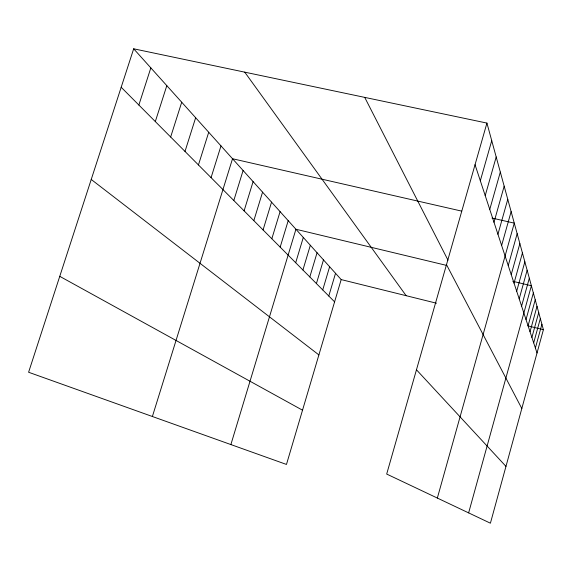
<?xml version="1.0" encoding="UTF-8"?>
<svg xmlns="http://www.w3.org/2000/svg" width="572" height="572" viewBox="0 0 572 572"><rect width="100%" height="100%" fill="white"/><g stroke="black" fill="none" stroke-linecap="round" stroke-linejoin="round"><path stroke-width="0.86" d="M533.683 342.835L540.347 318.547M535.392 348.026L541.906 324.245M486.929 123.08L543.4 329.708L490.411 523.201L386.686 474.052L486.929 123.08L133.676 48.799L28.6 372.25L286.472 464.443L341.184 279.586L133.676 48.799M468.632 512.877L531.388 285.75L512.827 281.302M526.018 319.555L533.354 292.95M528.07 325.79L535.228 299.807M530.029 331.739L537.015 306.342M531.896 337.416L538.717 312.584M514.028 283.14L522.422 252.96M516.688 291.212L524.846 261.819M519.204 298.863L527.141 270.22M521.592 306.113L529.322 278.185M437.344 498.055L514.278 223.144L491.984 218.054M508.243 265.572L517.152 233.669M511.218 274.61L519.862 243.586M497.94 234.263L507.764 199.313M501.63 245.474L511.125 211.611M485.22 195.631L496.189 156.964M489.761 209.431L500.321 172.086M493.993 222.279L504.175 186.172M480.323 180.766L491.734 140.669M322.737 289.918L329.629 266.738M328.786 296.01L335.528 273.302M309.817 276.934L317.052 252.752M316.416 283.569L323.48 259.895M295.688 262.727L303.296 237.459M302.917 269.991L310.331 245.274M280.18 247.125L288.202 220.663M230.881 444.566L295.931 229.258L446.189 265.308M271.836 238.738L280.087 211.64M253.832 220.635L262.569 192.156M263.07 229.923L271.55 202.145M244.094 210.846L253.096 181.624M233.812 200.507L243.1 170.499M211.068 177.635L220.985 145.903M152.388 416.502L232.532 158.744L461.704 211.125M198.448 164.943L208.716 132.261M185.006 151.423L195.653 117.732M170.656 136.994L181.717 102.224M155.312 121.564L166.81 85.65M138.867 105.026L150.836 67.882M341.184 279.586L436.486 303.21M528.035 325.897L543.4 329.708M59.76 276.34L302.531 410.196M91.227 179.458L318.89 354.912M121.185 87.251L334.591 301.844M416.466 369.798L505.97 466.387M244.744 72.151L406.149 295.688M446.496 264.65L521.821 408.515M364.714 97.383L447.998 260.174M475.039 164.707L537.022 352.988"/></g></svg>
